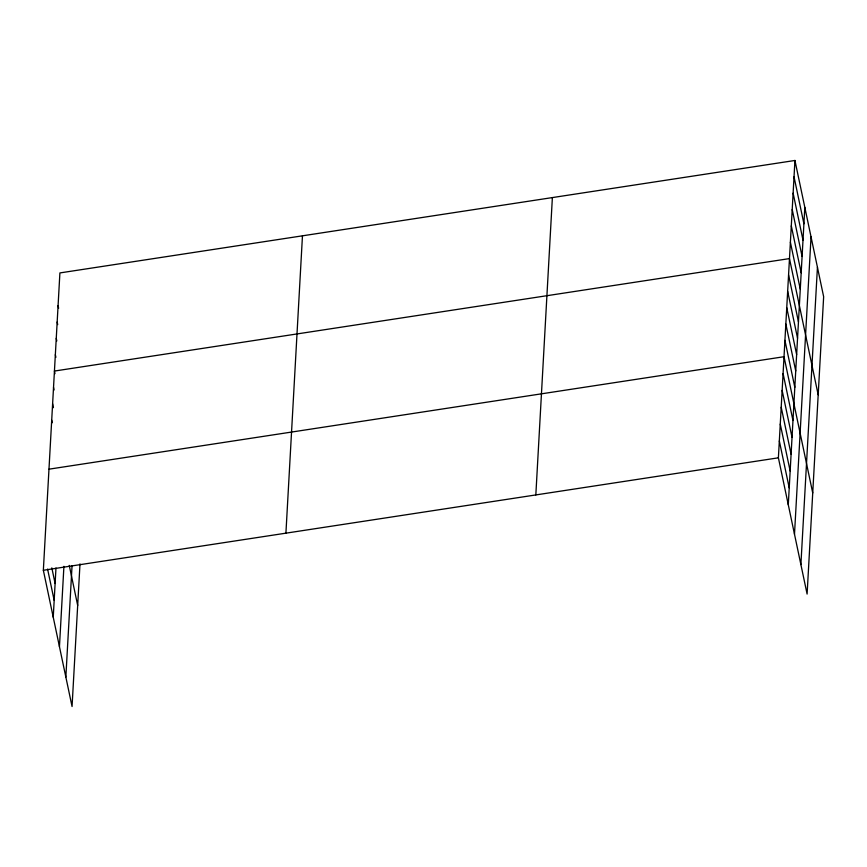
<?xml version="1.0" encoding="UTF-8"?>
<svg xmlns="http://www.w3.org/2000/svg" width="867" height="867" viewBox="0 0 867 867"><rect width="100%" height="100%" fill="white"/><g stroke="black" fill="none" stroke-linecap="round" stroke-linejoin="round"><path stroke-width="1.3" d="M79.992 563.918L72.059 706.529L43.35 570.28L59.899 272.932L794.941 160.471L823.65 296.72L807.101 594.068L778.393 457.819L794.941 160.471M53.245 617.206L55.976 567.961M59.455 646.684L63.92 566.324M65.849 677.051L72.037 565.891M285.915 533.162L302.464 235.824M535.828 494.927L552.377 197.589M788.287 504.757L804.825 207.408M794.497 534.224L811.035 236.875M800.891 564.59L817.44 267.253M48.975 469.177L784.017 356.716L812.726 492.965M43.35 570.28L778.393 457.819M794.031 176.825L803.915 223.762M793.121 193.178L803.005 240.116M792.21 209.532L802.094 256.469M791.3 225.886L801.184 272.823M790.39 242.24L800.274 289.177M818.188 394.843L789.479 258.594L54.437 371.054L54.989 373.666M788.569 274.947L798.464 321.885M787.659 291.301L797.553 338.238M786.748 307.655L796.643 354.592M785.838 324.009L795.733 370.946M784.928 340.363L794.822 387.3M783.085 373.569L792.969 420.506M782.142 390.421L792.037 437.358M781.21 407.273L791.094 454.2M780.267 424.115L790.162 471.052M779.335 440.967L789.219 487.904M58.078 305.639L58.62 308.251M57.168 321.993L57.71 324.605M56.257 338.347L56.799 340.959M55.347 354.701L55.889 357.312M53.526 387.408L54.079 390.02M52.616 403.762L53.44 407.674M51.706 420.116L52.258 422.728M69.252 565.392L77.683 605.426M51.814 567.863L55.12 583.513M47.587 569.077L54.177 600.365"/></g></svg>
